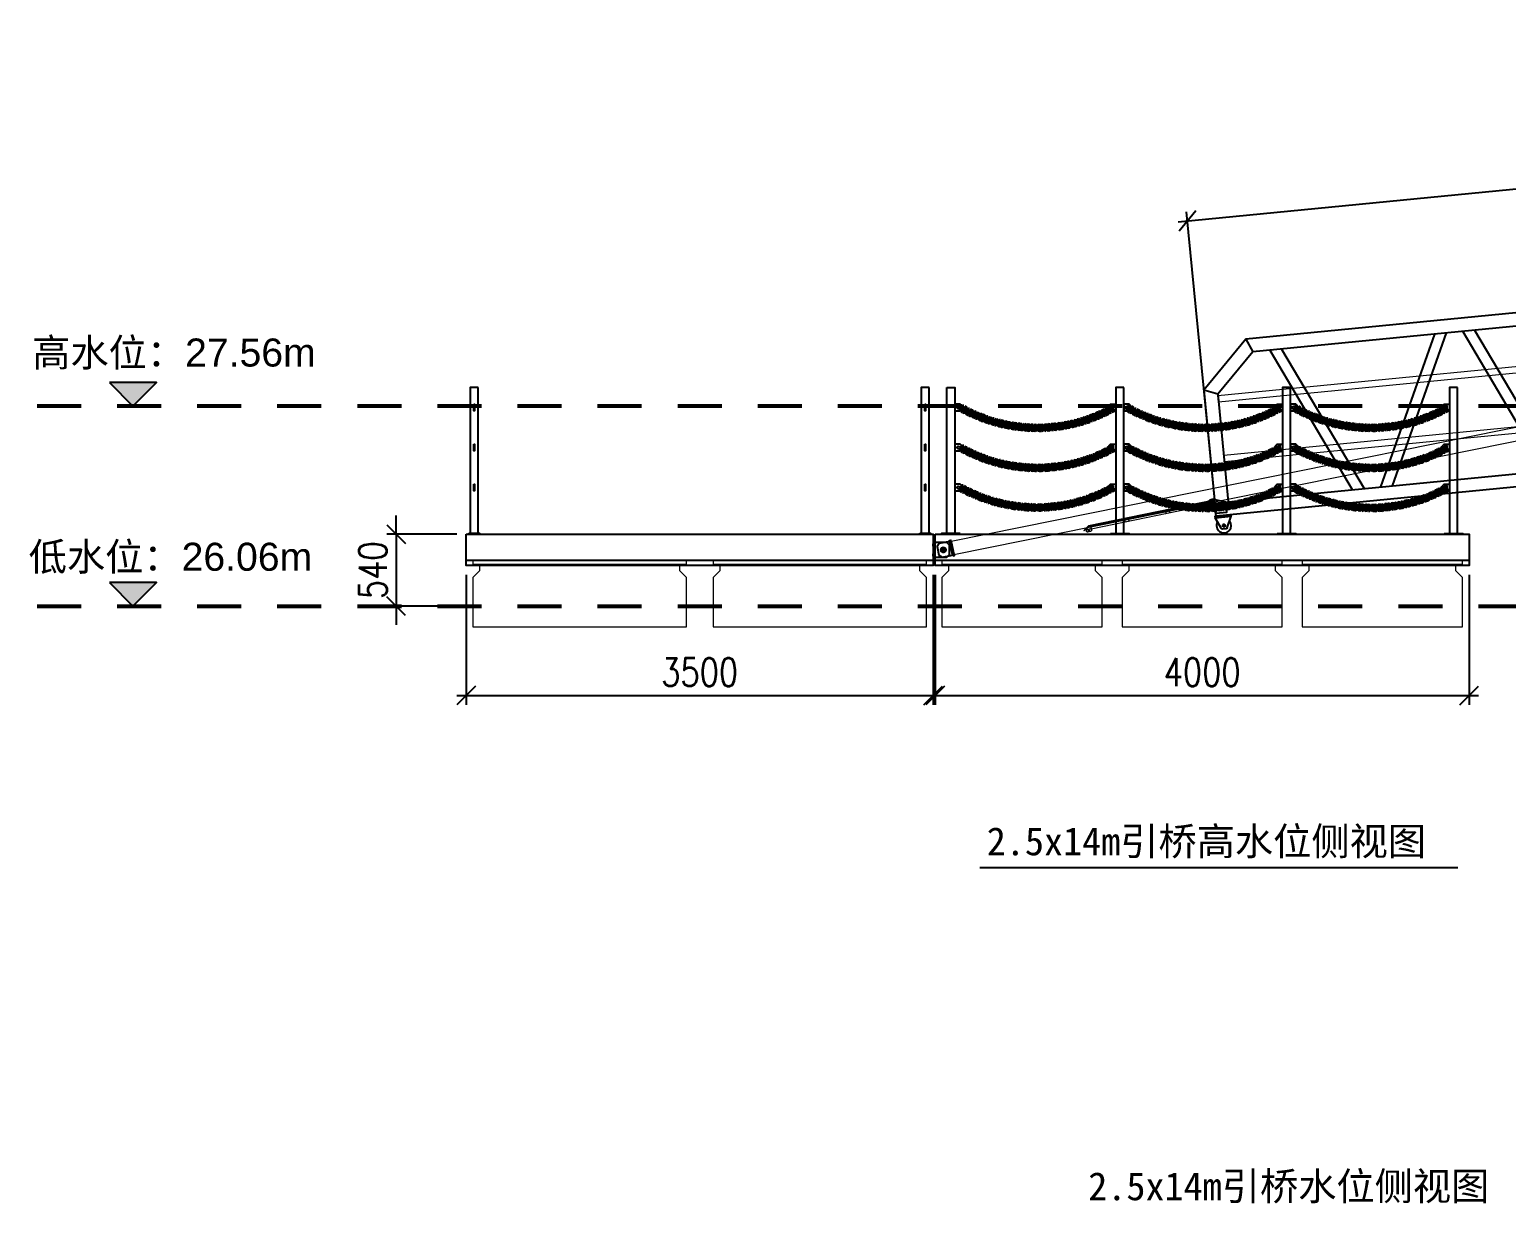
# Model space of a CAD drawing. Header units: millimetres. Extents: x 11827 to 862553, y 15071 to 134256.
# Drawn here: x 624485 to 635551, y 80781 to 89578 of the extents above; entities that cross this region are included whole.
import ezdxf
from ezdxf.enums import TextEntityAlignment as Align

# ---------------------------------------------------------------- set-up
doc = ezdxf.new("R2010")
doc.units = ezdxf.units.MM
doc.linetypes.add('CENTER', pattern=[2, 1.25, -0.25, 0.25, -0.25])
doc.linetypes.add('CENTER2', pattern=[28.575, 19.05, -3.175, 3.175, -3.175])
for name, color, linetype, lineweight in [('CAXA0', 7, 'Continuous', 70), ('加强板', 140, 'Continuous', 18), ('型材', 7, 'Continuous', 15), ('文本', 3, 'Continuous', 13), ('浮箱', 160, 'Continuous', 20), ('铝斜撑', 241, 'Continuous', 9)]:
    doc.layers.add(name, color=color, linetype=linetype, lineweight=lineweight)
for name, color, linetype in [('hjh350-1200', 170, 'Continuous'), ('标注', 9, 'Continuous'), ('铝横梁', 220, 'Continuous'), ('铝通', 4, 'Continuous')]:
    doc.layers.add(name, color=color, linetype=linetype)
doc.styles.add('HZTXT', font='txtw.shx', dxfattribs={"width": 0.8, "bigfont": 'hztxtw.shx'})
doc.styles.get("Standard").update_dxf_attribs({"font": 'arial.ttf'})
doc.styles.add('宋体', font='')
doc.styles.get('宋体').set_extended_font_data('SimSun')
doc.dimstyles.new('DIM-70', dxfattribs={"dimscale": 70, "dimtxt": 3, "dimasz": 2, "dimexe": 1, "dimexo": 1, "dimgap": 1, "dimtad": 1, "dimdec": 1, "dimdsep": 46, "dimtxsty": 'HZTXT', "dimblk": 'OBLIQUE', "dimcen": 0, "dimdle": 1, "dimclrd": 9, "dimclre": 9, "dimclrt": 2, "dimadec": 1, "dimazin": 0, "dimtfac": 1, "dimtdec": 1, "dimtix": 1, "dimtmove": 2, "dimatfit": 3, "dimldrblk": 'OBLIQUE', "dimfxl": 15, "dimtolj": 1, "dimtzin": 0, "dimarcsym": 1})

# ---------------------------------------------------------------- blocks, each defined once
blk = doc.blocks.new('_Oblique')
at = {"color": 0, "linetype": 'ByBlock', "lineweight": -2}
blk.add_line((-0.5, -0.5), (0.5, 0.5), dxfattribs=at)
blk = doc.blocks.new('*D941')
at = {"color": 9, "lineweight": -2, "transparency": 16777216}
for p, q in [((627756, 85491), (627756, 84518)), ((631256, 85491), (631256, 84518)), ((627686, 84588), (631326, 84588))]:
    blk.add_line(p, q, dxfattribs=at)
at = {"layer": 'Defpoints', "color": 0, "transparency": 16777216}
for p in [(627756, 85561), (631256, 85561), (631256, 84588)]:
    blk.add_point(p, dxfattribs=at)
at = {"color": 9, "lineweight": -2, "transparency": 16777216, "xscale": 140, "yscale": 140, "zscale": 140, "rotation": 180}
blk.add_blockref('_Oblique', (627756, 84588), dxfattribs=at)
at = {"color": 9, "lineweight": -2, "transparency": 16777216, "xscale": 140, "yscale": 140, "zscale": 140}
blk.add_blockref('_Oblique', (631256, 84588), dxfattribs=at)
at = {"color": 2, "transparency": 16777216, "insert": (629506, 84763), "char_height": 210, "attachment_point": 5, "style": 'HZTXT'}
blk.add_mtext('\\A1;3500', dxfattribs=at)
blk = doc.blocks.new('*U938')
at = {"layer": '浮箱'}
blk.add_lwpolyline([(-600, -250), (600, -250), (600, 120), (550, 170), (550, 220), (600, 220), (600, 250), (-600, 250), (-600, 220), (-550, 220), (-550, 170), (-600, 120)], close=True, dxfattribs=at)
blk.add_lwpolyline([(-550, 220), (550, 220)], dxfattribs=at)
blk = doc.blocks.new('*U939')
at = {"color": 0, "linetype": 'ByBlock', "lineweight": -2, "transparency": 16777216}
for p in [(0, 0), (1350, 0), (2700, 0)]:
    blk.add_blockref('*U938', p, dxfattribs=at)
blk = doc.blocks.new('*U933')
at = {"color": 5, "const_width": 30}
blk.add_lwpolyline([(166, 0), (-166, 0)], dxfattribs=at)
blk = doc.blocks.new('*U934')
at = {"color": 0, "linetype": 'ByBlock', "lineweight": -2, "transparency": 16777216}
for p in [(0, 0), (600, 0), (1200, 0), (1800, 0), (2400, 0), (3000, 0), (3600, 0), (4200, 0), (4800, 0), (5400, 0), (6000, 0), (6600, 0), (7200, 0), (7800, 0), (8400, 0), (9000, 0), (9600, 0), (10200, 0), (10800, 0)]:
    blk.add_blockref('*U933', p, dxfattribs=at)
blk = doc.blocks.new('*U935')
at = {"color": 5, "const_width": 30}
blk.add_lwpolyline([(166, 0), (-166, 0)], dxfattribs=at)
blk = doc.blocks.new('*U936')
at = {"color": 0, "linetype": 'ByBlock', "lineweight": -2, "transparency": 16777216}
for p in [(0, 0), (600, 0), (1200, 0), (1800, 0), (2400, 0), (3000, 0), (3600, 0), (4200, 0), (4800, 0), (5400, 0), (6000, 0), (6600, 0), (7200, 0), (7800, 0), (8400, 0), (9000, 0), (9600, 0), (10200, 0), (10800, 0)]:
    blk.add_blockref('*U935', p, dxfattribs=at)
blk = doc.blocks.new('ZZ-2')
blk.add_lwpolyline([(125607, 24331), (125517, 24331), (125497, 24311), (125497, 24236), (125517, 24216), (125607, 24216)])
blk.add_lwpolyline([(125617, 24211), (125607, 24211), (125607, 24336), (125617, 24336)], close=True)
blk.add_circle((125542, 24274), 18)
at = {"layer": 'Defpoints', "color": 1, "linetype": 'CENTER', "ltscale": 5}
for points in [[(125519, 24274), (125565, 24274)], [(125542, 24297), (125542, 24251)]]:
    blk.add_lwpolyline(points, dxfattribs=at)
at = {"layer": 'Defpoints', "color": 1, "linetype": 'CENTER', "ltscale": 2}
for points in [[(125602, 24311), (125612, 24311), (125622, 24311)], [(125602, 24236), (125612, 24236), (125622, 24236)]]:
    blk.add_lwpolyline(points, dxfattribs=at)
for points in [[(125617, 24302), (125617, 24320), (125607, 24320), (125607, 24302)], [(125617, 24227), (125617, 24245), (125607, 24245), (125607, 24227)]]:
    blk.add_lwpolyline(points, close=True, dxfattribs=at)
blk = doc.blocks.new('M-ARM-b')
at = {"color": 4}
for points in [[(202176, 25902), (202096, 25902), (202076, 25882), (202076, 25817), (202096, 25797), (202176, 25797)], [(202176, 25789), (202176, 25909), (202186, 25909), (202186, 25789), (202176, 25789)], [(208807, 25789), (208807, 25909), (208797, 25909), (208797, 25789), (208807, 25789)], [(208807, 25902), (208887, 25902), (208907, 25882), (208907, 25817), (208887, 25797), (208807, 25797)]]:
    blk.add_lwpolyline(points, dxfattribs=at)
for centre in [(202116, 25849), (208867, 25849)]:
    blk.add_circle(centre, 18, dxfattribs=at)
at = {"layer": 'Defpoints', "color": 4, "linetype": 'CENTER', "ltscale": 5}
for points in [[(202093, 25849), (202139, 25849)], [(202116, 25872), (202116, 25826)], [(208890, 25849), (208844, 25849)], [(208867, 25872), (208867, 25826)]]:
    blk.add_lwpolyline(points, dxfattribs=at)
at = {"layer": '铝斜撑', "color": 4}
blk.add_lwpolyline([(208797, 25799), (208797, 25899), (202186, 25899), (202186, 25799), (208797, 25799)], dxfattribs=at)
blk = doc.blocks.new('A$C32F71815')
at = {"layer": '铝斜撑', "linetype": 'Continuous'}
for p, q in [((3, 20), (0, 20)), ((0, 20), (0, 0)), ((40, 0), (0, 0)), ((3, 20), (3, 3)), ((40, 3), (3, 3)), ((40, 0), (40, 3))]:
    blk.add_line(p, q, dxfattribs=at)
blk = doc.blocks.new('tb')
at = {"lineweight": 0}
h = blk.add_hatch(dxfattribs=at)
h.set_pattern_fill('ANSI31', color=256, scale=0.125, style=0)
h.set_pattern_definition([(45, (-488846.90197, 126237.06756), (-0.2806330038, 0.28063300377), [])])
edge = h.paths.add_edge_path(flags=17)
edge.add_arc((0, 0), 6.5, 0, 360)
edge = h.paths.add_edge_path()
edge.add_arc((0, 0), 10, 0, 360)
for p, q in [((-15, -5), (-15, 15)), ((-15, 15), (943, 15)), ((-10, 10), (-10, -5)), ((942, 10), (-10, 10)), ((942, 10), (982, -16)), ((943, 15), (985, -12)), ((-10, -5), (-15, -5)), ((927, -10), (927, -20)), ((937, -30), (957, -30)), ((941, -23), (953, -23)), ((941, -30), (941, -23)), ((945, -23), (945, -7)), ((950, -23), (950, -7)), ((953, -30), (953, -23)), ((967, -10), (967, -20)), ((982, -16), (985, -12))]:
    blk.add_line(p, q, dxfattribs=at)
for points in [[(14, -10), (14, 10), (927, 10), (927, -10)], [(44, 10), (44, -10), (14, -10), (14, 10)], [(356, 10), (356, -10), (326, -10), (326, 10)], [(668, 10), (668, -10), (638, -10), (638, 10)]]:
    blk.add_lwpolyline(points, close=True, dxfattribs=at)
for radius in [10, 6.5]:
    blk.add_circle((0, 0), radius, dxfattribs=at)
for centre, start, end in [((937, -20), 180, 270), ((957, -20), 270, 0)]:
    blk.add_arc(centre, 10, start, end, dxfattribs=at)
blk.add_blockref('A$C32F71815', (927, -10), dxfattribs=at)
blk = doc.blocks.new('EB')
at = {"layer": '加强板'}
blk.add_lwpolyline([(1337537242, 365767056), (1337537242, 365767006), (1337537257, 365767006), (1337537267, 365767056)], close=True, dxfattribs=at)
at = {"layer": '铝通'}
blk.add_lwpolyline([(1337537285, 365767056, 0.668622), (1337537254, 365767090), (1337537162, 365767061), (1337537162, 365766981), (1337537242, 365766981)], format="xyb", close=True, dxfattribs=at)
blk.add_circle((1337537262, 365767066), 7, dxfattribs=at)
blk = doc.blocks.new('GW-R')
at = {"color": 3, "linetype": 'CENTER2'}
for p, q in [((8398, 1960), (8368, 1960)), ((8383, 1945), (8383, 1975))]:
    blk.add_line(p, q, dxfattribs=at)
at = {"color": 1, "linetype": 'CENTER', "ltscale": 0.52}
for p, q in [((8369, 1960), (8397, 1960)), ((8383, 1974), (8383, 1946))]:
    blk.add_line(p, q, dxfattribs=at)
blk.add_lwpolyline([(8443, 2035), (8323, 2035), (8323, 2025), (8443, 2025)], close=True)
at = {"color": 0}
for points in [[(8360, 1942), (8323, 2025)], [(8406, 1942), (8443, 2025)]]:
    blk.add_lwpolyline(points, dxfattribs=at)
blk.add_lwpolyline([(8406, 1942, -0.317501), (8397, 1935), (8370, 1935, -0.317501), (8360, 1942)], format="xyb")
blk.add_circle((8383, 1960), 9)
blk.add_circle((8383, 1960), 9)
blk.add_arc((8383, 1960), 55, 144.9944, 35.0056)
blk = doc.blocks.new('*U799')
at = {"layer": '铝横梁', "color": 6}
for points in [[(-664, 550), (-151, -550)], [(-576, 550), (-62, -550)], [(576, 550), (62, -550)], [(664, 550), (151, -550)]]:
    blk.add_lwpolyline(points, dxfattribs=at)
blk = doc.blocks.new('*U800')
at = {"layer": '标注', "color": 0, "linetype": 'ByBlock', "lineweight": -2, "transparency": 16777216}
for p in [(0, 0), (1454, 0)]:
    blk.add_blockref('*U799', p, dxfattribs=at)
blk = doc.blocks.new('ythg')
at = {"layer": '型材', "elevation": 0}
for points in [[(709707, 79355), (723507, 79355), (723507, 79305), (709707, 79305)], [(709707, 78905), (723507, 78905), (723507, 78855), (709707, 78855)]]:
    blk.add_lwpolyline(points, close=True, dxfattribs=at)
at = {"layer": '铝通', "color": 4, "elevation": 0}
for points in [[(723607, 78555), (723607, 79405), (723257, 79755), (709957, 79755), (709607, 79405), (709607, 78555)], [(709957, 79755), (709998, 79655)], [(723507, 78555), (723507, 79364), (723215, 79655), (709998, 79655), (709707, 79364), (709707, 78555)], [(709707, 79364), (709607, 79405)], [(709607, 78555), (723607, 78555), (723607, 78455), (709607, 78455), (709607, 78555)]]:
    blk.add_lwpolyline(points, dxfattribs=at)
at = {"layer": '铝通'}
blk.add_circle((709587, 78560, 0), 7, dxfattribs=at)
blk.add_blockref('GW-R', (701274, 76420, 0))
at = {"layer": '型材', "color": 22, "xscale": -1}
blk.add_blockref('EB', (1338246849, -365688506, 0), dxfattribs=at)
at = {"layer": '标注', "color": 4, "linetype": 'ByBlock'}
blk.add_blockref('*U800', (710791, 79105, 0), dxfattribs=at)
blk = doc.blocks.new('*U940')
at = {"layer": '浮箱'}
blk.add_lwpolyline([(-800, -250), (800, -250), (800, 120), (750, 170), (750, 220), (800, 220), (800, 250), (-800, 250), (-800, 220), (-750, 220), (-750, 170), (-800, 120)], close=True, dxfattribs=at)
blk.add_lwpolyline([(-750, 220), (750, 220)], dxfattribs=at)
blk = doc.blocks.new('*U937')
at = {"color": 0, "linetype": 'ByBlock', "lineweight": -2, "transparency": 16777216}
for p in [(0, 0), (1800, 0)]:
    blk.add_blockref('*U940', p, dxfattribs=at)
blk = doc.blocks.new('*D942')
at = {"color": 9, "lineweight": -2, "transparency": 16777216}
for p, q in [((627233, 85796), (627233, 85936)), ((627686, 85796), (627163, 85796)), ((627233, 85796), (627233, 85256)), ((627686, 85256), (627163, 85256)), ((627233, 85256), (627233, 85116))]:
    blk.add_line(p, q, dxfattribs=at)
at = {"layer": 'Defpoints', "color": 0, "transparency": 16777216}
for p in [(627756, 85796), (627233, 85256), (627756, 85256)]:
    blk.add_point(p, dxfattribs=at)
at = {"color": 9, "lineweight": -2, "transparency": 16777216, "xscale": 140, "yscale": 140, "zscale": 140}
for p, rotation in [((627233, 85796), 270), ((627233, 85256), 90)]:
    blk.add_blockref('_Oblique', p, dxfattribs=dict(at, rotation=rotation))
at = {"color": 2, "transparency": 16777216, "insert": (627058, 85526), "char_height": 210, "attachment_point": 5, "rotation": 90, "style": 'HZTXT'}
blk.add_mtext('\\A1;540', dxfattribs=at)
blk = doc.blocks.new('*D943')
at = {"color": 9, "lineweight": -2, "transparency": 16777216}
for p, q in [((631271, 85491), (631271, 84518)), ((635271, 85491), (635271, 84518)), ((631201, 84588), (635341, 84588))]:
    blk.add_line(p, q, dxfattribs=at)
at = {"layer": 'Defpoints', "color": 0, "transparency": 16777216}
for p in [(631271, 85561), (635271, 85561), (635271, 84588)]:
    blk.add_point(p, dxfattribs=at)
at = {"color": 9, "lineweight": -2, "transparency": 16777216, "xscale": 140, "yscale": 140, "zscale": 140, "rotation": 180}
blk.add_blockref('_Oblique', (631271, 84588), dxfattribs=at)
at = {"color": 9, "lineweight": -2, "transparency": 16777216, "xscale": 140, "yscale": 140, "zscale": 140}
blk.add_blockref('_Oblique', (635271, 84588), dxfattribs=at)
at = {"color": 2, "transparency": 16777216, "insert": (633271, 84763), "char_height": 210, "attachment_point": 5, "style": 'HZTXT'}
blk.add_mtext('\\A1;4000', dxfattribs=at)
blk = doc.blocks.new('*D1197')
at = {"color": 9, "lineweight": -2, "transparency": 16777216}
for p, q in [((647304, 87358), (647088, 89571)), ((633091, 88136), (647164, 89508)), ((633370, 86000), (633154, 88212))]:
    blk.add_line(p, q, dxfattribs=at)
at = {"layer": 'Defpoints', "color": 0, "transparency": 16777216}
for p in [(647095, 89501), (647310, 87289), (633376, 85930)]:
    blk.add_point(p, dxfattribs=at)
at = {"color": 9, "lineweight": -2, "transparency": 16777216, "xscale": 140, "yscale": 140, "zscale": 140}
for p, rotation in [((647095, 89501), 5.568567012249784), ((633161, 88143), 185.5685670122498)]:
    blk.add_blockref('_Oblique', p, dxfattribs=dict(at, rotation=rotation))
at = {"color": 2, "transparency": 16777216, "insert": (640111, 88996), "char_height": 210, "attachment_point": 5, "rotation": 5.5686, "style": 'HZTXT'}
blk.add_mtext('\\A1;14000', dxfattribs=at)
blk = doc.blocks.new('*U1325')
blk.add_lwpolyline([(-25, 25), (-25, -25), (15, -25), (25, -15), (25, 15), (15, 25), (-25, 25)])
blk.add_circle((0, 0), 10)
blk = doc.blocks.new('*U1326')
at = {"color": 0, "linetype": 'ByBlock', "lineweight": -2, "transparency": 16777216}
for p in [(0, 600), (0, 300), (0, 0)]:
    blk.add_blockref('*U1325', p, dxfattribs=at)
blk = doc.blocks.new('*U1323')
blk.add_lwpolyline([(-25, 25), (-25, -25), (15, -25), (25, -15), (25, 15), (15, 25), (-25, 25)])
blk.add_circle((0, 0), 10)
blk = doc.blocks.new('*U1324')
at = {"color": 0, "linetype": 'ByBlock', "lineweight": -2, "transparency": 16777216}
for p in [(0, 600), (0, 300), (0, 0)]:
    blk.add_blockref('*U1323', p, dxfattribs=at)
blk = doc.blocks.new('LG-LZ')
at = {"color": 7}
for points in [[(1136941, 2514484), (1137081, 2514484), (1137081, 2514478), (1136941, 2514478), (1136941, 2514484)], [(1136955, 2514484), (1136955, 2514478)], [(1136962, 2514489), (1136962, 2514473)], [(1136969, 2514484), (1136969, 2514478)], [(1137053, 2514484), (1137053, 2514478)], [(1137060, 2514489), (1137060, 2514473)], [(1137067, 2514484), (1137067, 2514478)]]:
    blk.add_lwpolyline(points, dxfattribs=at)
at = {"layer": 'hjh350-1200', "color": 6}
blk.add_lwpolyline([(1137041, 2515578), (1136981, 2515578), (1136981, 2514484), (1137041, 2514484)], close=True, dxfattribs=at)
at = {"xscale": -1}
blk.add_blockref('*U1324', (1136956, 2514828), dxfattribs=at)
blk.add_blockref('*U1326', (1137066, 2514828))
blk = doc.blocks.new('*U1345')
at = {"layer": 'CAXA0'}
for p, q in [((23, 14), (36, 14)), ((36, 6), (23, 6)), ((72, 16), (86, 17)), ((86, 9), (73, 8)), ((37, -5), (23, -5)), ((37, -13), (23, -13)), ((87, -2), (73, -3)), ((87, -10), (74, -11))]:
    blk.add_line(p, q, dxfattribs=at)
blk.add_lwpolyline([(72, 6), (40, 5, 1), (40, -3), (72, -2, 1), (72, 6)], format="xyb", dxfattribs=at)
for centre, radius, start, end in [((23, 1), 13.3, 90.9188, 163.4612), ((23, 1), 5.33, 90.9188, 132.3284), ((36, 1), 13.3, 19.6243, 90.9188), ((36, 1), 13.3, 19.6243, 90.9188), ((36, 1), 5.33, 49.5092, 90.9188), ((36, 1), 5.33, 49.5092, 90.9188), ((73, 3), 13.3, 93.1606, 165.703), ((73, 3), 5.33, 93.1606, 134.5702), ((86, 3), 13.3, 20.6182, 93.1606), ((86, 3), 13.3, 20.6182, 93.1606), ((86, 3), 5.33, 51.751, 93.1606), ((86, 3), 5.33, 51.751, 93.1606), ((23, 1), 13.3, 198.3764, 270.9188), ((23, 1), 5.33, 229.5092, 270.9188), ((36, 1), 5.33, 270.9188, 312.3284), ((36, 1), 13.3, 270.9188, 344.7109), ((36, 1), 5.33, 270.9188, 312.3284), ((36, 1), 13.3, 270.9188, 344.7109), ((73, 3), 13.3, 200.6182, 273.1606), ((73, 3), 5.33, 231.751, 273.1606), ((86, 3), 13.3, 273.1606, 345.703), ((86, 3), 13.3, 273.1606, 345.703), ((86, 3), 5.33, 273.1606, 314.5702), ((86, 3), 5.33, 273.1606, 314.5702)]:
    blk.add_arc(centre, radius, start, end, dxfattribs=at)
blk = doc.blocks.new('*U1346')
at = {"color": 0, "linetype": 'ByBlock', "lineweight": -2, "transparency": 16777216}
for p, rotation in [((1133087, 2514792), 332.1169999690284), ((1133132, 2514770), 334.5752915565449), ((1134055, 2514736), 21.28283171934912), ((1134102, 2514756), 23.74112330686542), ((1134147, 2514777), 26.19941489438151), ((1133178, 2514749), 337.0335831440608), ((1133224, 2514731), 339.4918747315768), ((1133271, 2514714), 341.9501663190929), ((1133319, 2514700), 344.408457906609), ((1133368, 2514687), 346.8667494941251), ((1133417, 2514677), 349.3250410816411), ((1133466, 2514669), 351.783332669157), ((1133516, 2514663), 354.2416242566727), ((1133565, 2514659), 356.699915844189), ((1133615, 2514657), 359.1582074317055), ((1133665, 2514657), 1.616499019220556), ((1133715, 2514660), 4.074790606736444), ((1133765, 2514665), 6.533082194252587), ((1133815, 2514671), 8.99137378176869), ((1133864, 2514680), 11.44966536928477), ((1133913, 2514691), 13.90795695680105), ((1133961, 2514704), 16.36624854431703), ((1134008, 2514719), 18.824540131833)]:
    blk.add_blockref('*U1345', p, dxfattribs=dict(at, rotation=rotation))
blk = doc.blocks.new('*U1347')
at = {"layer": 'CAXA0'}
for p, q in [((23, 14), (36, 14)), ((36, 6), (23, 6)), ((72, 16), (86, 17)), ((86, 9), (73, 8)), ((37, -5), (23, -5)), ((37, -13), (23, -13)), ((87, -2), (73, -3)), ((87, -10), (74, -11))]:
    blk.add_line(p, q, dxfattribs=at)
blk.add_lwpolyline([(72, 6), (40, 5, 1), (40, -3), (72, -2, 1), (72, 6)], format="xyb", dxfattribs=at)
for centre, radius, start, end in [((23, 1), 13.3, 90.9188, 163.4612), ((23, 1), 5.33, 90.9188, 132.3284), ((36, 1), 13.3, 19.6243, 90.9188), ((36, 1), 13.3, 19.6243, 90.9188), ((36, 1), 5.33, 49.5092, 90.9188), ((36, 1), 5.33, 49.5092, 90.9188), ((73, 3), 13.3, 93.1606, 165.703), ((73, 3), 5.33, 93.1606, 134.5702), ((86, 3), 13.3, 20.6182, 93.1606), ((86, 3), 13.3, 20.6182, 93.1606), ((86, 3), 5.33, 51.751, 93.1606), ((86, 3), 5.33, 51.751, 93.1606), ((23, 1), 13.3, 198.3764, 270.9188), ((23, 1), 5.33, 229.5092, 270.9188), ((36, 1), 5.33, 270.9188, 312.3284), ((36, 1), 13.3, 270.9188, 344.7109), ((36, 1), 5.33, 270.9188, 312.3284), ((36, 1), 13.3, 270.9188, 344.7109), ((73, 3), 13.3, 200.6182, 273.1606), ((73, 3), 5.33, 231.751, 273.1606), ((86, 3), 13.3, 273.1606, 345.703), ((86, 3), 13.3, 273.1606, 345.703), ((86, 3), 5.33, 273.1606, 314.5702), ((86, 3), 5.33, 273.1606, 314.5702)]:
    blk.add_arc(centre, radius, start, end, dxfattribs=at)
blk = doc.blocks.new('*U1335')
at = {"color": 0, "linetype": 'ByBlock', "lineweight": -2, "transparency": 16777216}
for p, rotation in [((1133087, 2514792), 332.1169999690284), ((1133132, 2514770), 334.5752915565449), ((1134055, 2514736), 21.28283171934912), ((1134102, 2514756), 23.74112330686542), ((1134147, 2514777), 26.19941489438151), ((1133178, 2514749), 337.0335831440608), ((1133224, 2514731), 339.4918747315768), ((1133271, 2514714), 341.9501663190929), ((1133319, 2514700), 344.408457906609), ((1133368, 2514687), 346.8667494941251), ((1133417, 2514677), 349.3250410816411), ((1133466, 2514669), 351.783332669157), ((1133516, 2514663), 354.2416242566727), ((1133565, 2514659), 356.699915844189), ((1133615, 2514657), 359.1582074317055), ((1133665, 2514657), 1.616499019220556), ((1133715, 2514660), 4.074790606736444), ((1133765, 2514665), 6.533082194252587), ((1133815, 2514671), 8.99137378176869), ((1133864, 2514680), 11.44966536928477), ((1133913, 2514691), 13.90795695680105), ((1133961, 2514704), 16.36624854431703), ((1134008, 2514719), 18.824540131833)]:
    blk.add_blockref('*U1347', p, dxfattribs=dict(at, rotation=rotation))
blk = doc.blocks.new('*U1342')
at = {"layer": 'CAXA0'}
for p, q in [((23, 14), (36, 14)), ((36, 6), (23, 6)), ((72, 16), (86, 17)), ((86, 9), (73, 8)), ((37, -5), (23, -5)), ((37, -13), (23, -13)), ((87, -2), (73, -3)), ((87, -10), (74, -11))]:
    blk.add_line(p, q, dxfattribs=at)
blk.add_lwpolyline([(72, 6), (40, 5, 1), (40, -3), (72, -2, 1), (72, 6)], format="xyb", dxfattribs=at)
for centre, radius, start, end in [((23, 1), 13.3, 90.9188, 163.4612), ((23, 1), 5.33, 90.9188, 132.3284), ((36, 1), 13.3, 19.6243, 90.9188), ((36, 1), 13.3, 19.6243, 90.9188), ((36, 1), 5.33, 49.5092, 90.9188), ((36, 1), 5.33, 49.5092, 90.9188), ((73, 3), 13.3, 93.1606, 165.703), ((73, 3), 5.33, 93.1606, 134.5702), ((86, 3), 13.3, 20.6182, 93.1606), ((86, 3), 13.3, 20.6182, 93.1606), ((86, 3), 5.33, 51.751, 93.1606), ((86, 3), 5.33, 51.751, 93.1606), ((23, 1), 13.3, 198.3764, 270.9188), ((23, 1), 5.33, 229.5092, 270.9188), ((36, 1), 5.33, 270.9188, 312.3284), ((36, 1), 13.3, 270.9188, 344.7109), ((36, 1), 5.33, 270.9188, 312.3284), ((36, 1), 13.3, 270.9188, 344.7109), ((73, 3), 13.3, 200.6182, 273.1606), ((73, 3), 5.33, 231.751, 273.1606), ((86, 3), 13.3, 273.1606, 345.703), ((86, 3), 13.3, 273.1606, 345.703), ((86, 3), 5.33, 273.1606, 314.5702), ((86, 3), 5.33, 273.1606, 314.5702)]:
    blk.add_arc(centre, radius, start, end, dxfattribs=at)
blk = doc.blocks.new('*U1344')
at = {"color": 0, "linetype": 'ByBlock', "lineweight": -2, "transparency": 16777216}
for p, rotation in [((1133087, 2514792), 332.1169999690284), ((1133132, 2514770), 334.5752915565449), ((1134055, 2514736), 21.28283171934912), ((1134102, 2514756), 23.74112330686542), ((1134147, 2514777), 26.19941489438151), ((1133178, 2514749), 337.0335831440608), ((1133224, 2514731), 339.4918747315768), ((1133271, 2514714), 341.9501663190929), ((1133319, 2514700), 344.408457906609), ((1133368, 2514687), 346.8667494941251), ((1133417, 2514677), 349.3250410816411), ((1133466, 2514669), 351.783332669157), ((1133516, 2514663), 354.2416242566727), ((1133565, 2514659), 356.699915844189), ((1133615, 2514657), 359.1582074317055), ((1133665, 2514657), 1.616499019220556), ((1133715, 2514660), 4.074790606736444), ((1133765, 2514665), 6.533082194252587), ((1133815, 2514671), 8.99137378176869), ((1133864, 2514680), 11.44966536928477), ((1133913, 2514691), 13.90795695680105), ((1133961, 2514704), 16.36624854431703), ((1134008, 2514719), 18.824540131833)]:
    blk.add_blockref('*U1342', p, dxfattribs=dict(at, rotation=rotation))
blk = doc.blocks.new('*U1332')
at = {"layer": 'CAXA0'}
for p, q in [((23, 14), (36, 14)), ((36, 6), (23, 6)), ((72, 16), (86, 17)), ((86, 9), (73, 8)), ((37, -5), (23, -5)), ((37, -13), (23, -13)), ((87, -2), (73, -3)), ((87, -10), (74, -11))]:
    blk.add_line(p, q, dxfattribs=at)
blk.add_lwpolyline([(72, 6), (40, 5, 1), (40, -3), (72, -2, 1), (72, 6)], format="xyb", dxfattribs=at)
for centre, radius, start, end in [((23, 1), 13.3, 90.9188, 163.4612), ((23, 1), 5.33, 90.9188, 132.3284), ((36, 1), 13.3, 19.6243, 90.9188), ((36, 1), 13.3, 19.6243, 90.9188), ((36, 1), 5.33, 49.5092, 90.9188), ((36, 1), 5.33, 49.5092, 90.9188), ((73, 3), 13.3, 93.1606, 165.703), ((73, 3), 5.33, 93.1606, 134.5702), ((86, 3), 13.3, 20.6182, 93.1606), ((86, 3), 13.3, 20.6182, 93.1606), ((86, 3), 5.33, 51.751, 93.1606), ((86, 3), 5.33, 51.751, 93.1606), ((23, 1), 13.3, 198.3764, 270.9188), ((23, 1), 5.33, 229.5092, 270.9188), ((36, 1), 5.33, 270.9188, 312.3284), ((36, 1), 13.3, 270.9188, 344.7109), ((36, 1), 5.33, 270.9188, 312.3284), ((36, 1), 13.3, 270.9188, 344.7109), ((73, 3), 13.3, 200.6182, 273.1606), ((73, 3), 5.33, 231.751, 273.1606), ((86, 3), 13.3, 273.1606, 345.703), ((86, 3), 13.3, 273.1606, 345.703), ((86, 3), 5.33, 273.1606, 314.5702), ((86, 3), 5.33, 273.1606, 314.5702)]:
    blk.add_arc(centre, radius, start, end, dxfattribs=at)
blk = doc.blocks.new('*U1333')
at = {"color": 0, "linetype": 'ByBlock', "lineweight": -2, "transparency": 16777216}
for p, rotation in [((1133087, 2514792), 332.1169999690284), ((1133132, 2514770), 334.5752915565449), ((1134055, 2514736), 21.28283171934912), ((1134102, 2514756), 23.74112330686542), ((1134147, 2514777), 26.19941489438151), ((1133178, 2514749), 337.0335831440608), ((1133224, 2514731), 339.4918747315768), ((1133271, 2514714), 341.9501663190929), ((1133319, 2514700), 344.408457906609), ((1133368, 2514687), 346.8667494941251), ((1133417, 2514677), 349.3250410816411), ((1133466, 2514669), 351.783332669157), ((1133516, 2514663), 354.2416242566727), ((1133565, 2514659), 356.699915844189), ((1133615, 2514657), 359.1582074317055), ((1133665, 2514657), 1.616499019220556), ((1133715, 2514660), 4.074790606736444), ((1133765, 2514665), 6.533082194252587), ((1133815, 2514671), 8.99137378176869), ((1133864, 2514680), 11.44966536928477), ((1133913, 2514691), 13.90795695680105), ((1133961, 2514704), 16.36624854431703), ((1134008, 2514719), 18.824540131833)]:
    blk.add_blockref('*U1332', p, dxfattribs=dict(at, rotation=rotation))
blk = doc.blocks.new('*U1334')
at = {"layer": 'CAXA0'}
for p, q in [((23, 14), (36, 14)), ((36, 6), (23, 6)), ((72, 16), (86, 17)), ((86, 9), (73, 8)), ((37, -5), (23, -5)), ((37, -13), (23, -13)), ((87, -2), (73, -3)), ((87, -10), (74, -11))]:
    blk.add_line(p, q, dxfattribs=at)
blk.add_lwpolyline([(72, 6), (40, 5, 1), (40, -3), (72, -2, 1), (72, 6)], format="xyb", dxfattribs=at)
for centre, radius, start, end in [((23, 1), 13.3, 90.9188, 163.4612), ((23, 1), 5.33, 90.9188, 132.3284), ((36, 1), 13.3, 19.6243, 90.9188), ((36, 1), 13.3, 19.6243, 90.9188), ((36, 1), 5.33, 49.5092, 90.9188), ((36, 1), 5.33, 49.5092, 90.9188), ((73, 3), 13.3, 93.1606, 165.703), ((73, 3), 5.33, 93.1606, 134.5702), ((86, 3), 13.3, 20.6182, 93.1606), ((86, 3), 13.3, 20.6182, 93.1606), ((86, 3), 5.33, 51.751, 93.1606), ((86, 3), 5.33, 51.751, 93.1606), ((23, 1), 13.3, 198.3764, 270.9188), ((23, 1), 5.33, 229.5092, 270.9188), ((36, 1), 5.33, 270.9188, 312.3284), ((36, 1), 13.3, 270.9188, 344.7109), ((36, 1), 5.33, 270.9188, 312.3284), ((36, 1), 13.3, 270.9188, 344.7109), ((73, 3), 13.3, 200.6182, 273.1606), ((73, 3), 5.33, 231.751, 273.1606), ((86, 3), 13.3, 273.1606, 345.703), ((86, 3), 13.3, 273.1606, 345.703), ((86, 3), 5.33, 273.1606, 314.5702), ((86, 3), 5.33, 273.1606, 314.5702)]:
    blk.add_arc(centre, radius, start, end, dxfattribs=at)
blk = doc.blocks.new('*U1338')
at = {"color": 0, "linetype": 'ByBlock', "lineweight": -2, "transparency": 16777216}
for p, rotation in [((1133087, 2514792), 332.1169999690284), ((1133132, 2514770), 334.5752915565449), ((1134055, 2514736), 21.28283171934912), ((1134102, 2514756), 23.74112330686542), ((1134147, 2514777), 26.19941489438151), ((1133178, 2514749), 337.0335831440608), ((1133224, 2514731), 339.4918747315768), ((1133271, 2514714), 341.9501663190929), ((1133319, 2514700), 344.408457906609), ((1133368, 2514687), 346.8667494941251), ((1133417, 2514677), 349.3250410816411), ((1133466, 2514669), 351.783332669157), ((1133516, 2514663), 354.2416242566727), ((1133565, 2514659), 356.699915844189), ((1133615, 2514657), 359.1582074317055), ((1133665, 2514657), 1.616499019220556), ((1133715, 2514660), 4.074790606736444), ((1133765, 2514665), 6.533082194252587), ((1133815, 2514671), 8.99137378176869), ((1133864, 2514680), 11.44966536928477), ((1133913, 2514691), 13.90795695680105), ((1133961, 2514704), 16.36624854431703), ((1134008, 2514719), 18.824540131833)]:
    blk.add_blockref('*U1334', p, dxfattribs=dict(at, rotation=rotation))
blk = doc.blocks.new('*U1339')
at = {"layer": 'CAXA0'}
for p, q in [((23, 14), (36, 14)), ((36, 6), (23, 6)), ((72, 16), (86, 17)), ((86, 9), (73, 8)), ((37, -5), (23, -5)), ((37, -13), (23, -13)), ((87, -2), (73, -3)), ((87, -10), (74, -11))]:
    blk.add_line(p, q, dxfattribs=at)
blk.add_lwpolyline([(72, 6), (40, 5, 1), (40, -3), (72, -2, 1), (72, 6)], format="xyb", dxfattribs=at)
for centre, radius, start, end in [((23, 1), 13.3, 90.9188, 163.4612), ((23, 1), 5.33, 90.9188, 132.3284), ((36, 1), 13.3, 19.6243, 90.9188), ((36, 1), 13.3, 19.6243, 90.9188), ((36, 1), 5.33, 49.5092, 90.9188), ((36, 1), 5.33, 49.5092, 90.9188), ((73, 3), 13.3, 93.1606, 165.703), ((73, 3), 5.33, 93.1606, 134.5702), ((86, 3), 13.3, 20.6182, 93.1606), ((86, 3), 13.3, 20.6182, 93.1606), ((86, 3), 5.33, 51.751, 93.1606), ((86, 3), 5.33, 51.751, 93.1606), ((23, 1), 13.3, 198.3764, 270.9188), ((23, 1), 5.33, 229.5092, 270.9188), ((36, 1), 5.33, 270.9188, 312.3284), ((36, 1), 13.3, 270.9188, 344.7109), ((36, 1), 5.33, 270.9188, 312.3284), ((36, 1), 13.3, 270.9188, 344.7109), ((73, 3), 13.3, 200.6182, 273.1606), ((73, 3), 5.33, 231.751, 273.1606), ((86, 3), 13.3, 273.1606, 345.703), ((86, 3), 13.3, 273.1606, 345.703), ((86, 3), 5.33, 273.1606, 314.5702), ((86, 3), 5.33, 273.1606, 314.5702)]:
    blk.add_arc(centre, radius, start, end, dxfattribs=at)
blk = doc.blocks.new('*U1331')
at = {"color": 0, "linetype": 'ByBlock', "lineweight": -2, "transparency": 16777216}
for p, rotation in [((1133087, 2514792), 332.1169999690284), ((1133132, 2514770), 334.5752915565449), ((1134055, 2514736), 21.28283171934912), ((1134102, 2514756), 23.74112330686542), ((1134147, 2514777), 26.19941489438151), ((1133178, 2514749), 337.0335831440608), ((1133224, 2514731), 339.4918747315768), ((1133271, 2514714), 341.9501663190929), ((1133319, 2514700), 344.408457906609), ((1133368, 2514687), 346.8667494941251), ((1133417, 2514677), 349.3250410816411), ((1133466, 2514669), 351.783332669157), ((1133516, 2514663), 354.2416242566727), ((1133565, 2514659), 356.699915844189), ((1133615, 2514657), 359.1582074317055), ((1133665, 2514657), 1.616499019220556), ((1133715, 2514660), 4.074790606736444), ((1133765, 2514665), 6.533082194252587), ((1133815, 2514671), 8.99137378176869), ((1133864, 2514680), 11.44966536928477), ((1133913, 2514691), 13.90795695680105), ((1133961, 2514704), 16.36624854431703), ((1134008, 2514719), 18.824540131833)]:
    blk.add_blockref('*U1339', p, dxfattribs=dict(at, rotation=rotation))
blk = doc.blocks.new('*U1343')
at = {"layer": 'CAXA0'}
for p, q in [((23, 14), (36, 14)), ((36, 6), (23, 6)), ((72, 16), (86, 17)), ((86, 9), (73, 8)), ((37, -5), (23, -5)), ((37, -13), (23, -13)), ((87, -2), (73, -3)), ((87, -10), (74, -11))]:
    blk.add_line(p, q, dxfattribs=at)
blk.add_lwpolyline([(72, 6), (40, 5, 1), (40, -3), (72, -2, 1), (72, 6)], format="xyb", dxfattribs=at)
for centre, radius, start, end in [((23, 1), 13.3, 90.9188, 163.4612), ((23, 1), 5.33, 90.9188, 132.3284), ((36, 1), 13.3, 19.6243, 90.9188), ((36, 1), 13.3, 19.6243, 90.9188), ((36, 1), 5.33, 49.5092, 90.9188), ((36, 1), 5.33, 49.5092, 90.9188), ((73, 3), 13.3, 93.1606, 165.703), ((73, 3), 5.33, 93.1606, 134.5702), ((86, 3), 13.3, 20.6182, 93.1606), ((86, 3), 13.3, 20.6182, 93.1606), ((86, 3), 5.33, 51.751, 93.1606), ((86, 3), 5.33, 51.751, 93.1606), ((23, 1), 13.3, 198.3764, 270.9188), ((23, 1), 5.33, 229.5092, 270.9188), ((36, 1), 5.33, 270.9188, 312.3284), ((36, 1), 13.3, 270.9188, 344.7109), ((36, 1), 5.33, 270.9188, 312.3284), ((36, 1), 13.3, 270.9188, 344.7109), ((73, 3), 13.3, 200.6182, 273.1606), ((73, 3), 5.33, 231.751, 273.1606), ((86, 3), 13.3, 273.1606, 345.703), ((86, 3), 13.3, 273.1606, 345.703), ((86, 3), 5.33, 273.1606, 314.5702), ((86, 3), 5.33, 273.1606, 314.5702)]:
    blk.add_arc(centre, radius, start, end, dxfattribs=at)
blk = doc.blocks.new('*U1336')
at = {"color": 0, "linetype": 'ByBlock', "lineweight": -2, "transparency": 16777216}
for p, rotation in [((1133087, 2514792), 332.1169999690284), ((1133132, 2514770), 334.5752915565449), ((1134055, 2514736), 21.28283171934912), ((1134102, 2514756), 23.74112330686542), ((1134147, 2514777), 26.19941489438151), ((1133178, 2514749), 337.0335831440608), ((1133224, 2514731), 339.4918747315768), ((1133271, 2514714), 341.9501663190929), ((1133319, 2514700), 344.408457906609), ((1133368, 2514687), 346.8667494941251), ((1133417, 2514677), 349.3250410816411), ((1133466, 2514669), 351.783332669157), ((1133516, 2514663), 354.2416242566727), ((1133565, 2514659), 356.699915844189), ((1133615, 2514657), 359.1582074317055), ((1133665, 2514657), 1.616499019220556), ((1133715, 2514660), 4.074790606736444), ((1133765, 2514665), 6.533082194252587), ((1133815, 2514671), 8.99137378176869), ((1133864, 2514680), 11.44966536928477), ((1133913, 2514691), 13.90795695680105), ((1133961, 2514704), 16.36624854431703), ((1134008, 2514719), 18.824540131833)]:
    blk.add_blockref('*U1343', p, dxfattribs=dict(at, rotation=rotation))
blk = doc.blocks.new('*U1337')
at = {"layer": 'CAXA0'}
for p, q in [((23, 14), (36, 14)), ((36, 6), (23, 6)), ((72, 16), (86, 17)), ((86, 9), (73, 8)), ((37, -5), (23, -5)), ((37, -13), (23, -13)), ((87, -2), (73, -3)), ((87, -10), (74, -11))]:
    blk.add_line(p, q, dxfattribs=at)
blk.add_lwpolyline([(72, 6), (40, 5, 1), (40, -3), (72, -2, 1), (72, 6)], format="xyb", dxfattribs=at)
for centre, radius, start, end in [((23, 1), 13.3, 90.9188, 163.4612), ((23, 1), 5.33, 90.9188, 132.3284), ((36, 1), 13.3, 19.6243, 90.9188), ((36, 1), 13.3, 19.6243, 90.9188), ((36, 1), 5.33, 49.5092, 90.9188), ((36, 1), 5.33, 49.5092, 90.9188), ((73, 3), 13.3, 93.1606, 165.703), ((73, 3), 5.33, 93.1606, 134.5702), ((86, 3), 13.3, 20.6182, 93.1606), ((86, 3), 13.3, 20.6182, 93.1606), ((86, 3), 5.33, 51.751, 93.1606), ((86, 3), 5.33, 51.751, 93.1606), ((23, 1), 13.3, 198.3764, 270.9188), ((23, 1), 5.33, 229.5092, 270.9188), ((36, 1), 5.33, 270.9188, 312.3284), ((36, 1), 13.3, 270.9188, 344.7109), ((36, 1), 5.33, 270.9188, 312.3284), ((36, 1), 13.3, 270.9188, 344.7109), ((73, 3), 13.3, 200.6182, 273.1606), ((73, 3), 5.33, 231.751, 273.1606), ((86, 3), 13.3, 273.1606, 345.703), ((86, 3), 13.3, 273.1606, 345.703), ((86, 3), 5.33, 273.1606, 314.5702), ((86, 3), 5.33, 273.1606, 314.5702)]:
    blk.add_arc(centre, radius, start, end, dxfattribs=at)
blk = doc.blocks.new('*U1340')
at = {"color": 0, "linetype": 'ByBlock', "lineweight": -2, "transparency": 16777216}
for p, rotation in [((1133087, 2514792), 332.1169999690284), ((1133132, 2514770), 334.5752915565449), ((1134055, 2514736), 21.28283171934912), ((1134102, 2514756), 23.74112330686542), ((1134147, 2514777), 26.19941489438151), ((1133178, 2514749), 337.0335831440608), ((1133224, 2514731), 339.4918747315768), ((1133271, 2514714), 341.9501663190929), ((1133319, 2514700), 344.408457906609), ((1133368, 2514687), 346.8667494941251), ((1133417, 2514677), 349.3250410816411), ((1133466, 2514669), 351.783332669157), ((1133516, 2514663), 354.2416242566727), ((1133565, 2514659), 356.699915844189), ((1133615, 2514657), 359.1582074317055), ((1133665, 2514657), 1.616499019220556), ((1133715, 2514660), 4.074790606736444), ((1133765, 2514665), 6.533082194252587), ((1133815, 2514671), 8.99137378176869), ((1133864, 2514680), 11.44966536928477), ((1133913, 2514691), 13.90795695680105), ((1133961, 2514704), 16.36624854431703), ((1134008, 2514719), 18.824540131833)]:
    blk.add_blockref('*U1337', p, dxfattribs=dict(at, rotation=rotation))
blk = doc.blocks.new('*U1341')
at = {"layer": 'CAXA0'}
for p, q in [((23, 14), (36, 14)), ((36, 6), (23, 6)), ((72, 16), (86, 17)), ((86, 9), (73, 8)), ((37, -5), (23, -5)), ((37, -13), (23, -13)), ((87, -2), (73, -3)), ((87, -10), (74, -11))]:
    blk.add_line(p, q, dxfattribs=at)
blk.add_lwpolyline([(72, 6), (40, 5, 1), (40, -3), (72, -2, 1), (72, 6)], format="xyb", dxfattribs=at)
for centre, radius, start, end in [((23, 1), 13.3, 90.9188, 163.4612), ((23, 1), 5.33, 90.9188, 132.3284), ((36, 1), 13.3, 19.6243, 90.9188), ((36, 1), 13.3, 19.6243, 90.9188), ((36, 1), 5.33, 49.5092, 90.9188), ((36, 1), 5.33, 49.5092, 90.9188), ((73, 3), 13.3, 93.1606, 165.703), ((73, 3), 5.33, 93.1606, 134.5702), ((86, 3), 13.3, 20.6182, 93.1606), ((86, 3), 13.3, 20.6182, 93.1606), ((86, 3), 5.33, 51.751, 93.1606), ((86, 3), 5.33, 51.751, 93.1606), ((23, 1), 13.3, 198.3764, 270.9188), ((23, 1), 5.33, 229.5092, 270.9188), ((36, 1), 5.33, 270.9188, 312.3284), ((36, 1), 13.3, 270.9188, 344.7109), ((36, 1), 5.33, 270.9188, 312.3284), ((36, 1), 13.3, 270.9188, 344.7109), ((73, 3), 13.3, 200.6182, 273.1606), ((73, 3), 5.33, 231.751, 273.1606), ((86, 3), 13.3, 273.1606, 345.703), ((86, 3), 13.3, 273.1606, 345.703), ((86, 3), 5.33, 273.1606, 314.5702), ((86, 3), 5.33, 273.1606, 314.5702)]:
    blk.add_arc(centre, radius, start, end, dxfattribs=at)
blk = doc.blocks.new('*U1348')
at = {"color": 0, "linetype": 'ByBlock', "lineweight": -2, "transparency": 16777216}
for p, rotation in [((1133087, 2514792), 332.1169999690284), ((1133132, 2514770), 334.5752915565449), ((1134055, 2514736), 21.28283171934912), ((1134102, 2514756), 23.74112330686542), ((1134147, 2514777), 26.19941489438151), ((1133178, 2514749), 337.0335831440608), ((1133224, 2514731), 339.4918747315768), ((1133271, 2514714), 341.9501663190929), ((1133319, 2514700), 344.408457906609), ((1133368, 2514687), 346.8667494941251), ((1133417, 2514677), 349.3250410816411), ((1133466, 2514669), 351.783332669157), ((1133516, 2514663), 354.2416242566727), ((1133565, 2514659), 356.699915844189), ((1133615, 2514657), 359.1582074317055), ((1133665, 2514657), 1.616499019220556), ((1133715, 2514660), 4.074790606736444), ((1133765, 2514665), 6.533082194252587), ((1133815, 2514671), 8.99137378176869), ((1133864, 2514680), 11.44966536928477), ((1133913, 2514691), 13.90795695680105), ((1133961, 2514704), 16.36624854431703), ((1134008, 2514719), 18.824540131833)]:
    blk.add_blockref('*U1341', p, dxfattribs=dict(at, rotation=rotation))
blk = doc.blocks.new('*U1328')
blk.add_lwpolyline([(-25, 25), (-25, -25), (15, -25), (25, -15), (25, 15), (15, 25), (-25, 25)])
blk.add_circle((0, 0), 10)
blk = doc.blocks.new('*U1329')
at = {"color": 0, "linetype": 'ByBlock', "lineweight": -2, "transparency": 16777216}
for p in [(0, 600), (0, 300), (0, 0)]:
    blk.add_blockref('*U1328', p, dxfattribs=at)
blk = doc.blocks.new('LG-DB-LZ')
at = {"color": 7}
for points in [[(1142793, 2514484), (1142933, 2514484), (1142933, 2514478), (1142793, 2514478), (1142793, 2514484)], [(1142807, 2514484), (1142807, 2514478)], [(1142814, 2514489), (1142814, 2514473)], [(1142821, 2514484), (1142821, 2514478)], [(1142905, 2514484), (1142905, 2514478)], [(1142912, 2514489), (1142912, 2514473)], [(1142919, 2514484), (1142919, 2514478)]]:
    blk.add_lwpolyline(points, dxfattribs=at)
at = {"layer": 'hjh350-1200', "color": 6}
blk.add_lwpolyline([(1142893, 2515578), (1142833, 2515578), (1142833, 2514484), (1142893, 2514484)], close=True, dxfattribs=at)
at = {"xscale": -1}
blk.add_blockref('*U1329', (1142808, 2514828), dxfattribs=at)
blk = doc.blocks.new('DGREXD')
for centre in [(659417, 100251), (660666, 100251), (661917, 100251), (659417, 99951), (660667, 99951), (661916, 99951), (659413, 99654), (660667, 99651), (661916, 99651)]:
    blk.add_arc(centre, 1165, 240.2493, 296.0153)
at = {"xscale": -1}
blk.add_blockref('LG-DB-LZ', (1801633, -2416189), dxfattribs=at)
for name, p in [('LG-LZ', (-476977, -2416189)), ('LG-LZ', (-475727, -2416189)), ('LG-DB-LZ', (-480329, -2416189))]:
    blk.add_blockref(name, p)
at = {"rotation": 358.1322842162513}
for name, p in [('*U1344', (-555609, -2377287)), ('*U1333', (-554360, -2377287)), ('*U1336', (-553109, -2377287)), ('*U1335', (-555609, -2377587)), ('*U1338', (-554359, -2377587)), ('*U1340', (-553110, -2377587)), ('*U1346', (-555613, -2377884)), ('*U1331', (-554359, -2377887)), ('*U1348', (-553110, -2377887))]:
    blk.add_blockref(name, p, dxfattribs=at)
blk = doc.blocks.new('*U1356')
for points in [[(-3, 427), (3, 427), (3, 377), (-3, 377)], [(-3, 127), (3, 127), (3, 77), (-3, 77)], [(-3, -173), (3, -173), (3, -223), (-3, -223)]]:
    blk.add_lwpolyline(points, close=True)
at = {"color": 7}
for points in [[(-40, -541), (40, -541), (40, -547), (-40, -547), (-40, -541)], [(-7, -541), (-7, -547)], [(0, -536), (0, -552)], [(7, -541), (7, -547)]]:
    blk.add_lwpolyline(points, dxfattribs=at)
at = {"layer": 'hjh350-1200', "color": 6}
blk.add_lwpolyline([(30, 552), (-30, 552), (-30, -541), (30, -541)], close=True, dxfattribs=at)
blk = doc.blocks.new('*U1357')
at = {"color": 0, "linetype": 'ByBlock', "lineweight": -2, "transparency": 16777216}
for p in [(0, 0), (3380, 0)]:
    blk.add_blockref('*U1356', p, dxfattribs=at)

msp = doc.modelspace()

# ---------------------------------------------------------------- hatches: boundary and pattern name
h = msp.add_hatch(color=256)
h.dxf.hatch_style = 1
h.paths.add_polyline_path([(625259.97, 86756.2), (625083.19, 86932.97), (625436.74, 86932.97)])
h = msp.add_hatch(color=256)
h.dxf.hatch_style = 1
h.paths.add_polyline_path([(625259.97, 85256.2), (625083.19, 85432.97), (625436.74, 85432.97)])

# ---------------------------------------------------------------- linework, layer by layer
for points in [[(625083.19, 86932.97), (625259.97, 86756.2), (625436.74, 86932.97), (625083.19, 86932.97)], [(625083.19, 85432.97), (625259.97, 85256.2), (625436.74, 85432.97), (625083.19, 85432.97)]]:
    msp.add_lwpolyline(points)
at = {"color": 3}
for points in [[(627756.17, 85796.15), (631256.13, 85796.15), (631256.13, 85560.66), (627756.17, 85560.66)], [(631271.13, 85796.15), (635271.08, 85796.15), (635271.08, 85560.66), (631271.13, 85560.66)]]:
    msp.add_lwpolyline(points, close=True, dxfattribs=at)
for points in [[(627756.17, 85601.14), (631256.13, 85601.14)], [(631271.13, 85601.14), (635271.08, 85601.14)]]:
    msp.add_lwpolyline(points, dxfattribs=at)
at = {"layer": '文本', "const_width": 15.19}
msp.add_lwpolyline([(631603.51, 83297.44), (635188.74, 83297.44)], dxfattribs=at)

# ---------------------------------------------------------------- block references
for name, p, rotation in [('ythg', (-65268.52, -61012.57, 0), 5.568567012249729), ('M-ARM-b', (438331.36, 20333.61), 11.41666065767521)]:
    msp.add_blockref(name, p, dxfattribs=dict(rotation=rotation))
for name, p in [('*U1357', (627816.17, 86343.65)), ('DGREXD', (-27381.01, -12493.24)), ('*U936', (624706.03, 86756.2)), ('*U937', (628606.43, 85351.27)), ('*U939', (631921.08, 85351.27)), ('*U934', (624706.03, 85256.2))]:
    msp.add_blockref(name, p)
at = {"xscale": -1, "rotation": 11.54607630109346}
msp.add_blockref('tb', (633346.41, 86032.78), dxfattribs=at)
at = {"xscale": -1}
msp.add_blockref('ZZ-2', (756873.56, 61404.55), dxfattribs=at)

# ---------------------------------------------------------------- texts
for s, p in [('高水位：27.56m', (624504.77, 87052.31)), ('低水位：26.06m', (624478.58, 85522.17))]:
    msp.add_text(s, height=210).set_placement(p)
at = {"layer": '文本', "style": '宋体'}
for s, p in [('2.5x14m引桥高水位侧视图', (631657.14, 83495.14)), ('2.5x14m引桥水位侧视图', (632417.53, 80910.45))]:
    msp.add_text(s, height=210, dxfattribs=at).set_placement(p, align=Align.MIDDLE_LEFT)

# ---------------------------------------------------------------- dimensions: what is measured, and where the dimension line sits
dim = msp.add_aligned_dim(p1=(633376.5, 85930.22), p2=(647310.43, 87288.74), distance=2222.95, dimstyle='DIM-70')
dim.commit()
dim.dimension.update_dxf_attribs({"geometry": '*D1197', "text_midpoint": (640110.78, 88996.11)})
dim = msp.add_linear_dim(base=(627232.7432, 85256.197), p1=(627756.1748, 85796.1519), p2=(627756.1748, 85256.197), angle=90, dimstyle='DIM-70')
dim.commit()
dim.dimension.update_dxf_attribs({"geometry": '*D942', "text_midpoint": (627057.7432, 85526.1745)})
for base, p1, p2, picture, middle in [((631256.13, 84588.35), (627756.17, 85560.66), (631256.13, 85560.66), '*D941', (629506.15, 84763.35)), ((635271.0801, 84588.3531), (631271.1275, 85560.6599), (635271.0801, 85560.6599), '*D943', (633271.1038, 84763.3531))]:
    dim = msp.add_linear_dim(base=base, p1=p1, p2=p2, dimstyle='DIM-70')
    dim.commit()
    dim.dimension.update_dxf_attribs({"geometry": picture, "text_midpoint": middle})

doc.saveas('drawing.dxf')
